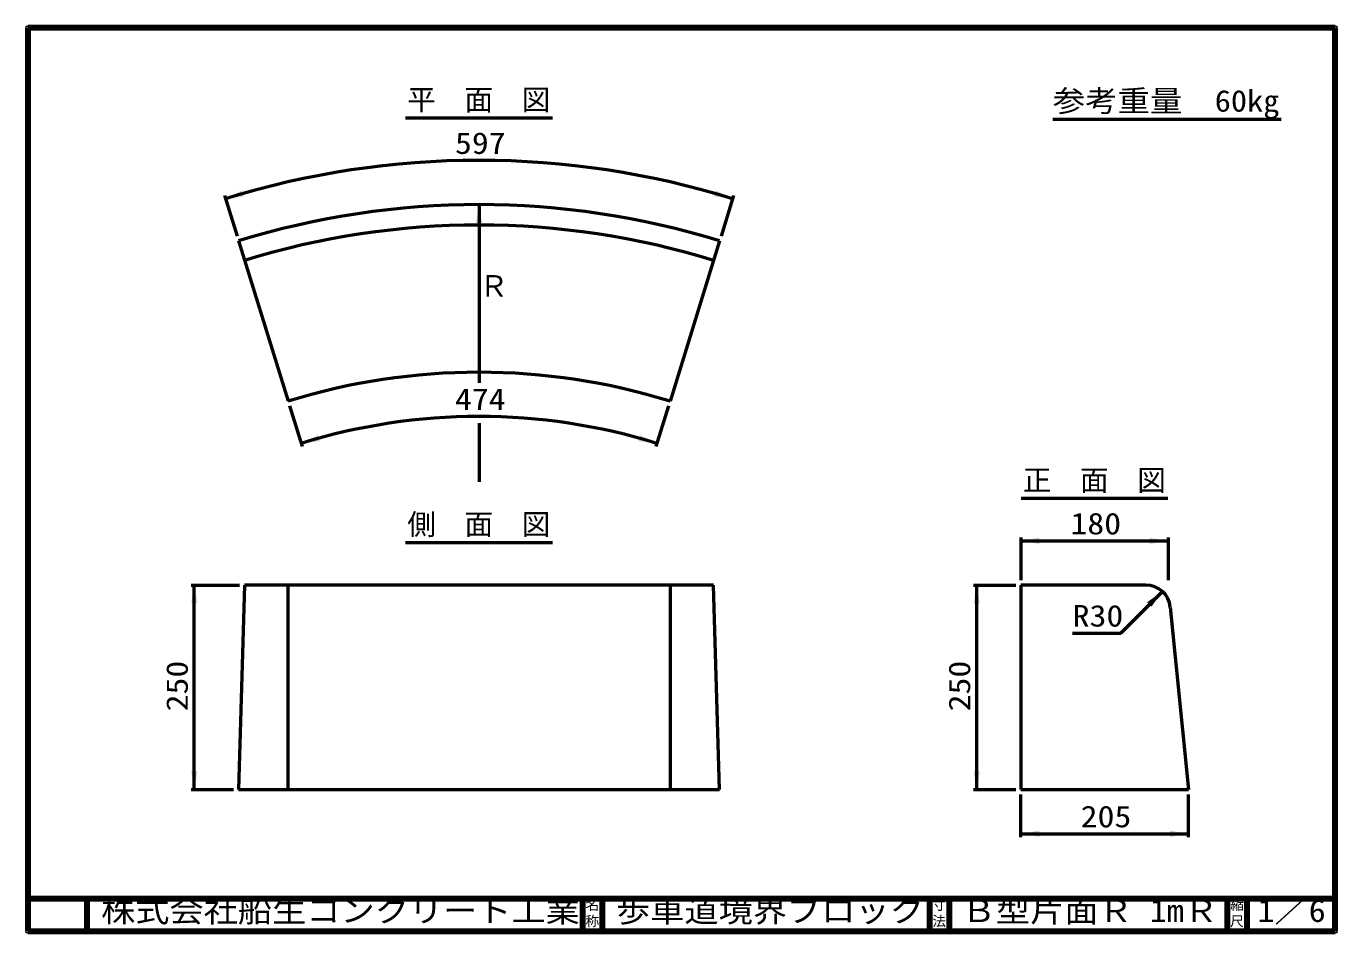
# Model space of a CAD drawing. Units: millimetres, scale not verified, with parts at other scales. Extents: x 100 to 4105, y 100 to 2870.
import ezdxf
from ezdxf.enums import TextEntityAlignment as Align

# ---------------------------------------------------------------- set-up
doc = ezdxf.new("R2010")
doc.units = ezdxf.units.MM
doc.header["$LTSCALE"] = 5
doc.layers.add('V-nasSTD', color=7, linetype='Continuous', lineweight=50)
doc.styles.add('ＭＳ ゴシック', font='')
doc.styles.get('ＭＳ ゴシック').set_extended_font_data('MS Gothic')

msp = doc.modelspace()

# ---------------------------------------------------------------- hatches: boundary and pattern name
at = {"layer": 'V-nasSTD'}
for points in [[(765.335, 2349.93), (708.748, 2342.87), (759.987, 2367.901)], [(2202.165, 2349.93), (2258.752, 2342.87), (2207.513, 2367.901)], [(1493.125, 2268.75), (1483.75, 2325), (1474.375, 2268.75)], [(996.612, 1602.121), (939.993, 1595.319), (991.345, 1620.116)], [(1970.888, 1602.121), (2027.507, 1595.319), (1976.155, 1620.116)], [(3195.803, 1288.125), (3139.553, 1297.5), (3195.803, 1306.875)], [(3533.303, 1288.125), (3589.553, 1297.5), (3533.303, 1306.875)], [(623.018, 1106.25), (613.643, 1162.5), (604.268, 1106.25)], [(3013.928, 1106.25), (3004.553, 1162.5), (2995.178, 1106.25)], [(3538.859, 1096.705), (3572.004, 1143.109), (3525.601, 1109.963)], [(623.018, 593.75), (613.643, 537.5), (604.268, 593.75)], [(3013.928, 593.75), (3004.553, 537.5), (2995.178, 593.75)], [(3195.803, 411.875), (3139.553, 402.5), (3195.803, 393.125)], [(3595.803, 411.875), (3652.053, 402.5), (3595.803, 393.125)]]:
    msp.add_hatch(color=256, dxfattribs=at).paths.add_polyline_path(points)

# ---------------------------------------------------------------- linework, layer by layer
at = {"layer": 'V-nasSTD', "lineweight": 100}
for p, q in [((105, 2865), (105, 105)), ((4100, 2865), (105, 2865)), ((4100, 105), (4100, 2865)), ((105, 205), (4100, 205)), ((285, 205), (285, 105)), ((1800, 205), (1800, 105)), ((1860, 205), (1860, 105)), ((2860, 205), (2860, 105)), ((2920, 205), (2920, 105)), ((3770, 205), (3770, 105)), ((3830, 205), (3830, 105)), ((105, 105), (4100, 105))]:
    msp.add_line(p, q, dxfattribs=at)
at = {"layer": 'V-nasSTD'}
for p, q in [((1259.375, 2590), (1708.125, 2590)), ((3935, 2584.806), (3237, 2584.806)), ((705.793, 2352.423), (744.211, 2228.23)), ((1483.75, 2325), (1483.75, 1780)), ((2261.707, 2352.423), (2223.289, 2228.23)), ((748.643, 2213.9), (900.098, 1724.29)), ((2218.857, 2213.9), (2067.402, 1724.29)), ((904.53, 1709.96), (942.948, 1585.766)), ((2062.97, 1709.96), (2024.552, 1585.766)), ((1483.75, 1657.5), (1483.75, 1477.5)), ((3140.178, 1427.5), (3588.928, 1427.5)), ((1259.375, 1292.5), (1708.125, 1292.5)), ((3139.553, 1307.5), (3139.553, 1177.5)), ((3139.553, 1297.5), (3589.553, 1297.5)), ((3589.553, 1307.5), (3589.553, 1177.5)), ((603.643, 1162.5), (751.643, 1162.5)), ((613.643, 537.5), (613.643, 1162.5)), ((767.113, 1162.5), (748.643, 537.5)), ((2200.387, 1162.5), (767.113, 1162.5)), ((900.098, 537.5), (900.098, 1162.5)), ((2067.402, 1162.5), (2067.402, 537.5)), ((2218.857, 537.5), (2200.387, 1162.5)), ((2994.553, 1162.5), (3124.553, 1162.5)), ((3004.553, 537.5), (3004.553, 1162.5)), ((3139.553, 1162.5), (3139.553, 537.5)), ((3521.679, 1162.5), (3139.553, 1162.5)), ((3444.725, 1015.83), (3572.004, 1143.109)), ((3596.307, 1094.963), (3652.053, 537.5)), ((3297.725, 1015.83), (3444.725, 1015.83)), ((603.643, 537.5), (733.643, 537.5)), ((748.643, 537.5), (2218.857, 537.5)), ((2994.553, 537.5), (3124.553, 537.5)), ((3139.553, 537.5), (3652.053, 537.5)), ((3139.553, 392.5), (3139.553, 522.5)), ((3652.053, 392.5), (3652.053, 522.5)), ((3139.553, 402.5), (3652.053, 402.5))]:
    msp.add_line(p, q, dxfattribs=at)
at = {"layer": 'V-nasSTD', "lineweight": 13}
msp.add_lwpolyline([(100, 100), (100, 2870), (4105, 2870), (4105, 100)], close=True, dxfattribs=at)
at = {"layer": 'V-nasSTD'}
for centre, radius, start, end in [((1483.75, -162.5), 2622.5, 72.81127, 107.18873), ((1483.75, -162.5), 2487.5, 72.81127, 107.18873), ((1483.75, -162.5), 2425, 72.81127, 107.18873), ((1483.75, -162.5), 1975, 72.81127, 107.18873), ((1483.75, -162.5), 1840, 72.81127, 107.18873), ((3521.679, 1087.5), 75, 5.71059, 90)]:
    msp.add_arc(centre, radius, start, end, dxfattribs=at)

# ---------------------------------------------------------------- texts
at = {"layer": 'V-nasSTD', "style": 'ＭＳ ゴシック', "width": 1.1}
for s, height, p in [('参考重量\u300060kg', 65.98, (3237, 2674.806)), ('株式会社船生コンクリート工業', 69.65, (328.75, 202.5)), ('歩車道境界ブロック', 69.65, (1902.5, 202.5)), ('Ｂ型片面Ｒ 1mＲ', 69.65, (2958.75, 202.5)), ('1／6', 69.65, (3862.5, 202.582))]:
    msp.add_text(s, height=height, dxfattribs=at).set_placement(p, align=Align.TOP_LEFT)
at = {"layer": 'V-nasSTD', "style": 'ＭＳ ゴシック'}
for s, height, p in [('平\u3000面\u3000図', 64.15, (1264.375, 2677.5)), ('正\u3000面\u3000図', 64.15, (3145.178, 1515)), ('側\u3000面\u3000図', 64.15, (1264.375, 1380)), ('名', 30.79, (1808.982, 200.999)), ('寸', 30.79, (2868.982, 200.999)), ('縮', 30.79, (3778.982, 200.999)), ('称', 30.79, (1808.976, 151.01)), ('法', 30.79, (2868.976, 151.01)), ('尺', 30.79, (3778.976, 151.01))]:
    msp.add_text(s, height=height, dxfattribs=at).set_placement(p, align=Align.TOP_LEFT)
at = {"layer": 'V-nasSTD', "style": 'ＭＳ ゴシック', "width": 1.15}
for s, p in [('597', (1410.25, 2460)), ('474', (1410.25, 1677.5)), ('180', (3291.053, 1297.5)), ('R30', (3297.725, 1015.83)), ('205', (3322.303, 402.5))]:
    msp.add_text(s, height=65.98, dxfattribs=at).set_placement(p, align=Align.BOTTOM_LEFT)
at = {"layer": 'V-nasSTD', "style": 'ＭＳ ゴシック'}
msp.add_text('Ｒ', height=65.98, dxfattribs=at).set_placement((1483.75, 2023.75), align=Align.BOTTOM_LEFT)
at = {"layer": 'V-nasSTD', "style": 'ＭＳ ゴシック', "width": 1.15}
for p in [(613.643, 776.5), (3004.553, 776.5)]:
    msp.add_text('250', height=65.98, rotation=90, dxfattribs=at).set_placement(p, align=Align.BOTTOM_LEFT)

doc.saveas('drawing.dxf')
